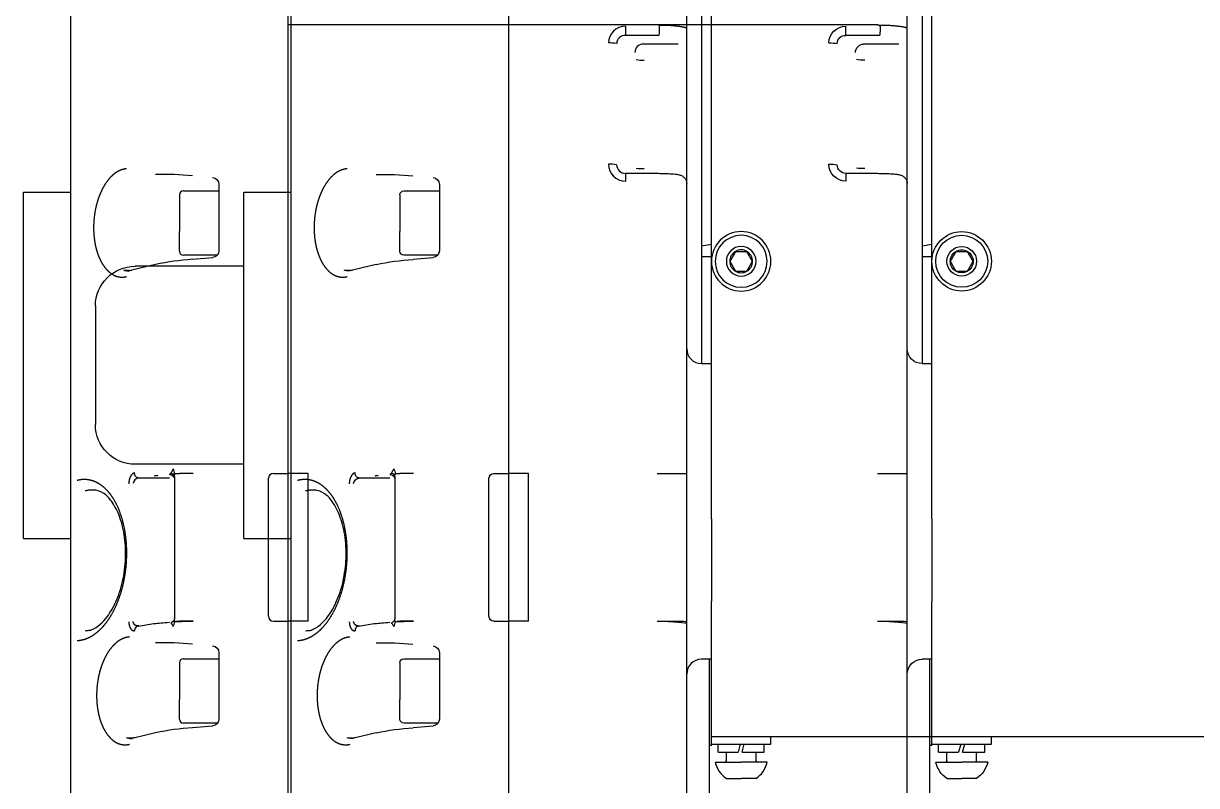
# Model space of a CAD drawing. Extents: x -1899985 to 1774885, y 556286 to 2175695.
# Drawn here: x -1077567.6 to -1077195.2, y 576265.4 to 576507.4 of the extents above; entities that cross this region are included whole.
import ezdxf

# ---------------------------------------------------------------- set-up
doc = ezdxf.new("R2010")
doc.units = 0
doc.header["$LTSCALE"] = 10
doc.header["$MEASUREMENT"] = 0
for name, color, linetype in [('20剖面图$0$A-LIN-V', 9, 'Continuous'), ('20剖面图$0$EWHS5T6M-3', 7, 'Continuous'), ('20剖面图$0$FHSGH10105-主梁-04', 7, 'Continuous'), ('A-LIN-V', 9, 'Continuous')]:
    doc.layers.add(name, color=color, linetype=linetype)

# ---------------------------------------------------------------- blocks, each defined once
blk = doc.blocks.new('20剖面图$0$w4234')
at = {"layer": '20剖面图$0$EWHS5T6M-3', "color": 2, "linetype": 'Continuous'}
for p, q in [((1597223.68, -79801.07), (1597223.68, -79652.03)), ((1597089.32, -79957.96), (1597089.32, -79664.84)), ((1597292.82, -79679.07), (1597292.82, -79808.87)), ((1597292.82, -79679.07), (1597292.82, -79808.87)), ((1597097.18, -79802.36), (1597097.18, -79682.21)), ((1597092.46, -79741.84), (1597092.46, -79820.73)), ((1597097.18, -79804.55), (1597097.18, -79802.36)), ((1597097.18, -79812.55), (1597097.18, -79804.55)), ((1597116.64, -79804.43), (1597105.92, -79804.43)), ((1597106.61, -79801.07), (1597223.68, -79801.07)), ((1597223.68, -79943.52), (1597223.68, -79801.07)), ((1597223.68, -79943.52), (1597223.68, -79801.89)), ((1597099.85, -79807.21), (1597111.01, -79807.21)), ((1597292.82, -79808.87), (1597292.82, -79947.8)), ((1597292.82, -79808.87), (1597292.82, -79854.19)), ((1597097.18, -79846.99), (1597097.18, -79812.55)), ((1597092.46, -79820.73), (1597092.46, -79908.69)), ((1597097.18, -79851.57), (1597097.18, -79846.99)), ((1597116.64, -79848.25), (1597106.61, -79848.25)), ((1597097.18, -79943.66), (1597097.18, -79851.52)), ((1597245.68, -79851.8), (1597245.68, -79872.83)), ((1597256.99, -79853.82), (1597245.68, -79853.82)), ((1597258.25, -79855.08), (1597258.25, -79866.74)), ((1597307.75, -79854.19), (1597292.82, -79854.19)), ((1597307.75, -79854.19), (1597292.82, -79854.19)), ((1597307.75, -79964.19), (1597307.75, -79854.19)), ((1597307.75, -79877.77), (1597307.75, -79854.19)), ((1597258.26, -79858.59), (1597258.25, -79858.6)), ((1597258.25, -79873), (1597258.25, -79866.74)), ((1597089.32, -79870.81), (1597092.46, -79871.36)), ((1597258.25, -79869.48), (1597258.26, -79869.49)), ((1597076.26, -79876.19), (1597078.08, -79873.05)), ((1597081.71, -79873.05), (1597078.08, -79873.05)), ((1597081.71, -79873.05), (1597083.52, -79876.19)), ((1597092.46, -79874.62), (1597089.32, -79874.62)), ((1597246.21, -79874.25), (1597256.99, -79874.25)), ((1597254.08, -79875.56), (1597247.69, -79875)), ((1597078.08, -79879.34), (1597076.26, -79876.19)), ((1597083.52, -79876.19), (1597081.71, -79879.34)), ((1597265.79, -79877.18), (1597273.32, -79878.97)), ((1597307.75, -79877.77), (1597342.32, -79877.77)), ((1597307.75, -79877.77), (1597342.32, -79877.77)), ((1597081.71, -79879.34), (1597078.08, -79879.34)), ((1597354.89, -79890.34), (1597354.89, -79928.05)), ((1597354.89, -79890.34), (1597354.89, -79928.05)), ((1597092.46, -79908.69), (1597089.32, -79908.69)), ((1597307.75, -79940.62), (1597342.32, -79940.62)), ((1597307.75, -79964.19), (1597307.75, -79940.62)), ((1597307.75, -79940.62), (1597342.32, -79940.62)), ((1597097.18, -79990.62), (1597097.18, -79943.66)), ((1597106.61, -79943.52), (1597098.75, -79943.52)), ((1597217.39, -79943.52), (1597223.68, -79943.52)), ((1597217.39, -79990.49), (1597217.39, -79943.52)), ((1597223.68, -79946.06), (1597223.68, -79943.52)), ((1597228.39, -79943.52), (1597223.68, -79943.52)), ((1597223.68, -79946.06), (1597223.68, -79943.52)), ((1597223.68, -79951.11), (1597223.68, -79946.06)), ((1597223.68, -79951.11), (1597223.68, -79946.06)), ((1597229.96, -79988.92), (1597229.96, -79945.1)), ((1597253.89, -79943.52), (1597258.25, -79943.52)), ((1597259.73, -79943.62), (1597259.76, -79943.62)), ((1597259.82, -79944.62), (1597259.73, -79943.62)), ((1597259.82, -79944.62), (1597259.82, -79989.67)), ((1597261.39, -79945.03), (1597271.13, -79945.03)), ((1597292.82, -79947.8), (1597292.82, -79973.36)), ((1597223.68, -79986.18), (1597223.68, -79951.11)), ((1597223.68, -79986.18), (1597223.68, -79951.11)), ((1597089.32, -79957.96), (1597089.32, -79984.27)), ((1597307.75, -79964.19), (1597292.82, -79964.19)), ((1597307.75, -79964.19), (1597292.82, -79964.19)), ((1597292.82, -79964.19), (1597292.82, -80115.33)), ((1597292.82, -79973.36), (1597292.82, -79995.96)), ((1597089.32, -79985.41), (1597089.32, -79984.27)), ((1597089.32, -80027.05), (1597089.32, -79985.41)), ((1597223.68, -79990.49), (1597223.68, -79986.18)), ((1597223.68, -79990.49), (1597223.68, -79986.18)), ((1597097.18, -79991.31), (1597097.18, -79990.62)), ((1597106.61, -79990.49), (1597098.75, -79990.49)), ((1597217.39, -79990.49), (1597223.68, -79990.49)), ((1597223.68, -80113.12), (1597223.68, -79990.49)), ((1597228.39, -79990.49), (1597223.68, -79990.49)), ((1597223.68, -80114.16), (1597223.68, -79990.49)), ((1597253.89, -79990.49), (1597258.25, -79990.49)), ((1597259.73, -79990.58), (1597259.82, -79989.67)), ((1597259.76, -79990.59), (1597259.73, -79990.58)), ((1597097.18, -80114.36), (1597097.18, -79991.31)), ((1597271.36, -79992.01), (1597266.37, -79991.25)), ((1597271.55, -79991.98), (1597271.48, -79992.03)), ((1597292.82, -79995.96), (1597292.82, -80115.33)), ((1597245.68, -80000.52), (1597245.68, -80021.55)), ((1597089.32, -80002.54), (1597092.46, -80002.54)), ((1597090.11, -80002.54), (1597090.11, -80089)), ((1597256.99, -80002.41), (1597245.68, -80002.41)), ((1597258.25, -80003.66), (1597258.25, -80015.32)), ((1597258.26, -80007.17), (1597258.25, -80007.18)), ((1597258.25, -80021.58), (1597258.25, -80015.32)), ((1597258.25, -80018.06), (1597258.26, -80018.07)), ((1597246.1, -80022.83), (1597256.99, -80022.83)), ((1597254.08, -80024.28), (1597247.69, -80023.72)), ((1597089.32, -80027.05), (1596174.75, -80027.05)), ((1597070.46, -80029.57), (1597070.46, -80027.05)), ((1597089.32, -80029.57), (1597089.32, -80027.05)), ((1597265.79, -80025.9), (1597272.41, -80027.47)), ((1597089.32, -80029.57), (1597070.46, -80029.57)), ((1597072.58, -80032.08), (1597072.58, -80029.57)), ((1597079.58, -80032.08), (1597078.9, -80029.57)), ((1597080.21, -80029.57), (1597080.88, -80032.08)), ((1597087.2, -80032.08), (1597087.2, -80029.57)), ((1597089.32, -80029.94), (1597089.32, -80029.57)), ((1597089.32, -80029.94), (1597090.11, -80029.94)), ((1597071.64, -80035.22), (1597079.89, -80035.22)), ((1597079.58, -80032.08), (1597072.58, -80032.08)), ((1597075.18, -80034.83), (1597075.18, -80032.08)), ((1597088.14, -80035.22), (1597079.89, -80035.22)), ((1597087.2, -80032.08), (1597080.88, -80032.08)), ((1597084.61, -80034.83), (1597084.61, -80032.08)), ((1597075.18, -80040.41), (1597079.89, -80040.41)), ((1597076.26, -80040.41), (1597076.26, -80040.41)), ((1597084.61, -80040.41), (1597079.89, -80040.41))]:
    blk.add_line(p, q, dxfattribs=at)
for centre, radius, start, end in [((1597124.89, -79802.16), 19.1, 178.1204, 186.8182), ((1597106.14, -79801.57), 0.34, 115.5124, 175.0691), ((1597106.63, -79802.23), 1.16, 91.1511, 123.4361), ((1597116.68, -79806.92), 5.38, 0.6276, 90.4679), ((1597043.15, -79802.99), 73.5, 358.8719, 1.1281), ((1597116.75, -79807.11), 2.68, 1.3111, 92.3612), ((1597110.95, -79809.91), 2.69, 359.8405, 88.6371), ((1597121.56, -79818.11), 11.26, 87.4575, 100.908), ((1597111.06, -79799.89), 12.44, 268.0965, 280.2689), ((1597116.67, -79845.31), 5.39, 269.5845, 359.32), ((1597116.65, -79845.49), 2.78, 269.6373, 358.4293), ((1597121.55, -79856.5), 11.14, 87.3841, 100.9814), ((1597111.16, -79835.63), 11.14, 267.3841, 280.9814), ((1597263.28, -79939.6), 91, 88.4203, 95.7989), ((1597256.99, -79855.08), 1.26, 0, 90), ((1597079.89, -79876.19), 9.43, 0, 180), ((1597079.89, -79876.19), 8.25, 0, 180), ((1597079.89, -79876.19), 4.71, 0, 180), ((1597079.89, -79876.19), 3.63, 120, 180), ((1597079.89, -79876.19), 3.63, 60, 120), ((1597079.89, -79876.19), 3.63, 0, 60), ((1597256.99, -79873), 1.26, 270, 0), ((1597079.89, -79876.19), 9.43, 180, 0), ((1597079.89, -79876.19), 8.25, 180, 0), ((1597079.89, -79876.19), 4.71, 180, 360), ((1597079.89, -79876.19), 3.63, 180, 240), ((1597079.89, -79876.19), 3.63, 300, 0), ((1597247.05, -79970.07), 94.76, 78.5985, 85.7461), ((1597274.5, -79875.1), 4.14, 264.4697, 286.5306), ((1597342.32, -79890.34), 12.57, 0, 90), ((1597342.32, -79890.34), 12.57, 0, 90), ((1597079.89, -79876.19), 3.63, 240, 300), ((1597092.46, -79903.97), 4.71, 270, 0), ((1597342.32, -79928.05), 12.57, 270, 0), ((1597342.32, -79928.05), 12.57, 270, 0), ((1597262.24, -79943.6), 2.48, 142.1289, 180.5606), ((1597228.39, -79945.1), 1.57, 360, 90), ((1597271.07, -79946.91), 1.88, 5.4261, 88.2259), ((1597228.39, -79988.92), 1.57, 270, 0), ((1597262.45, -79990.58), 2.68, 180.1204, 216.3422), ((1597263.28, -80088.31), 91, 88.4203, 95.7989), ((1597092.46, -80007.26), 4.71, 0, 90), ((1597256.99, -80003.66), 1.26, 0, 90), ((1597247.05, -80118.79), 94.76, 78.5985, 85.7461), ((1597256.99, -80021.58), 1.26, 270, 360), ((1597273.59, -80023.62), 4.11, 264.5277, 286.5739), ((1597079.89, -80033.4), 8.45, 192.4855, 236.0883), ((1597074.78, -80034.83), 0.393, 270, 0), ((1597085, -80034.83), 0.393, 180, 270), ((1597079.89, -80033.4), 8.45, 303.9117, 347.5145)]:
    blk.add_arc(centre, radius, start, end, dxfattribs=at)
for centre, major_axis, ratio, start_param, end_param in [((1597247.88, -79851.8), (-2.2, 0), 0.996195, 4.799655, 6.283185), ((1597247.88, -79872.83), (2.2, 0), 0.996195, 3.141593, 4.625123), ((1597098.75, -79943.66), (-1.57, 0), 0.087156, 4.712389, 6.283185), ((1597258.25, -79943.66), (-1.57, 0), 0.087156, 3.482259, 4.712389), ((1597261.39, -79944.62), (-1.57, 0), 0.786918, 4.994332, 6.283185), ((1597261.39, -79945.41), (-1.57, 0), 0.996195, 4.712389, 6.283185), ((1597253.89, -79944.89), (14.14, 0), 0.087156, 0.523599, 0.664081), ((1597098.75, -79990.62), (1.57, 0), 0.087156, 1.570796, 3.141593), ((1597106.61, -79991.31), (-9.43, 0), 0.087156, 4.712389, 6.283185), ((1597253.89, -79991.86), (15.71, 0), 0.087156, 1.187697, 1.570796), ((1597258.25, -79990.62), (1.57, 0), 0.087156, 0.340666, 1.570796), ((1597261.39, -79989.67), (-1.57, 0), 0.882114, 0, 1.288854), ((1597253.89, -79991.86), (14.14, 0), 0.087156, 0.523599, 1.011737), ((1597266.14, -79992.81), (-0.23, -1.55), 0.86273, 3.141593, 3.314816), ((1597247.88, -80000.52), (-2.2, 0), 0.996195, 4.799655, 6.283185), ((1597247.88, -80021.55), (2.2, 0), 0.996195, 3.141593, 4.625123)]:
    blk.add_ellipse(centre, major_axis=major_axis, ratio=ratio, start_param=start_param, end_param=end_param, dxfattribs=at)
for points, degree, knots in [([(1597097.18, -79802.36), (1597097.18, -79802.35), (1597097.18, -79802.32), (1597097.21, -79802.27), (1597097.24, -79802.23), (1597097.3, -79802.18), (1597097.36, -79802.14), (1597097.43, -79802.1), (1597097.52, -79802.06), (1597097.61, -79802.03), (1597097.72, -79801.99), (1597097.83, -79801.96), (1597097.94, -79801.92), (1597098.07, -79801.89), (1597098.19, -79801.86), (1597098.33, -79801.83), (1597098.46, -79801.8), (1597098.6, -79801.78), (1597098.74, -79801.75), (1597098.88, -79801.73), (1597099.02, -79801.7), (1597099.16, -79801.68), (1597099.3, -79801.66), (1597099.44, -79801.64), (1597099.58, -79801.62), (1597099.86, -79801.59), (1597100.29, -79801.54), (1597100.91, -79801.48), (1597101.56, -79801.43), (1597102.25, -79801.38), (1597102.97, -79801.34), (1597103.71, -79801.31), (1597104.46, -79801.28), (1597105.22, -79801.27), (1597105.73, -79801.26), (1597105.99, -79801.26)], 3, [0, 0, 0, 0, 0.027471, 0.054365, 0.080681, 0.10642, 0.131582, 0.156167, 0.180175, 0.203606, 0.226459, 0.248735, 0.270434, 0.291556, 0.312101, 0.332068, 0.351458, 0.370272, 0.388508, 0.406167, 0.423249, 0.439754, 0.455681, 0.471032, 0.485806, 0.500003, 0.556902, 0.613462, 0.669684, 0.725569, 0.781119, 0.836335, 0.89122, 0.945774, 1, 1, 1, 1]), ([(1597106.61, -79848.25), (1597105.98, -79848.26), (1597104.6, -79848.27), (1597102.29, -79848.36), (1597100.49, -79848.54), (1597099.48, -79848.72), (1597098.52, -79849.09), (1597097.72, -79849.78), (1597097.26, -79850.64), (1597097.2, -79851.21), (1597097.18, -79851.52)], 3, [0, 0, 0, 0, 0.127876, 0.328514, 0.539358, 0.689471, 0.783591, 0.862762, 0.935729, 1, 1, 1, 1]), ([(1597116.64, -79848.27), (1597116.64, -79848.23), (1597116.64, -79848.27), (1597116.64, -79848.48), (1597116.64, -79848.65), (1597116.64, -79849.1), (1597116.64, -79849.38), (1597116.63, -79850), (1597116.63, -79850.34), (1597116.64, -79850.69)], 3, [0, 0, 0, 0, 0.25, 0.25, 0.5, 0.5, 0.75, 0.75, 1, 1, 1, 1]), ([(1597275.03, -79846.83), (1597276.04, -79846.89), (1597277.04, -79847.31), (1597278.04, -79847.72), (1597278.99, -79848.47), (1597279.93, -79849.22), (1597280.79, -79850.27), (1597281.65, -79851.32), (1597282.38, -79852.63), (1597283.12, -79853.94), (1597283.69, -79855.46), (1597284.27, -79856.98), (1597284.67, -79858.64), (1597285.07, -79860.3), (1597285.27, -79862.04), (1597285.48, -79863.78), (1597285.48, -79865.52), (1597285.48, -79867.26), (1597285.27, -79868.94), (1597285.07, -79870.61), (1597284.67, -79872.16), (1597284.27, -79873.7), (1597283.69, -79875.04), (1597283.12, -79876.38), (1597282.38, -79877.47), (1597281.65, -79878.56), (1597280.79, -79879.36), (1597279.94, -79880.15), (1597278.99, -79880.61), (1597278.04, -79881.07), (1597277.04, -79881.19), (1597276.04, -79881.3), (1597275.03, -79881.06)], 2, [0, 0, 0, 0.0625, 0.0625, 0.125, 0.125, 0.1875, 0.1875, 0.25, 0.25, 0.3125, 0.3125, 0.375, 0.375, 0.4375, 0.4375, 0.5, 0.5, 0.5625, 0.5625, 0.625, 0.625, 0.6875, 0.6875, 0.75, 0.75, 0.8125, 0.8125, 0.875, 0.875, 0.9375, 0.9375, 1, 1, 1]), ([(1597274.05, -79879.18), (1597274.03, -79879.17), (1597274.01, -79879.16), (1597273.78, -79879.04), (1597273.55, -79878.98), (1597273.32, -79878.97)], 3, [0.727826, 0.727826, 0.727826, 0.727826, 0.75, 0.75, 1, 1, 1, 1]), ([(1597274.17, -79879.1), (1597274.24, -79879.11), (1597274.59, -79879.14), (1597275.19, -79879.13), (1597275.71, -79879.06), (1597275.94, -79879.02)], 3, [0.02891952, 0.02891952, 0.02891952, 0.02891952, 0.03559223, 0.06538625, 0.08931758, 0.08931758, 0.08931758, 0.08931758]), ([(1597260.29, -79942.08), (1597260.29, -79942.11), (1597260.29, -79942.16), (1597260.31, -79942.25), (1597260.34, -79942.35), (1597260.38, -79942.45), (1597260.42, -79942.55), (1597260.47, -79942.65), (1597260.53, -79942.76), (1597260.62, -79942.9), (1597260.73, -79943.07), (1597260.85, -79943.26), (1597260.92, -79943.37), (1597260.95, -79943.43)], 3, [0, 0, 0, 0, 0.046213, 0.095895, 0.149811, 0.208554, 0.272571, 0.342192, 0.417658, 0.499136, 0.665682, 0.832684, 1, 1, 1, 1]), ([(1597260.95, -79943.43), (1597260.97, -79943.46), (1597261.01, -79943.52), (1597261.06, -79943.61), (1597261.12, -79943.68), (1597261.18, -79943.74), (1597261.25, -79943.79), (1597261.32, -79943.83), (1597261.37, -79943.84), (1597261.39, -79943.85)], 3, [0, 0, 0, 0, 0.129131, 0.262792, 0.401034, 0.543884, 0.691341, 0.843389, 1, 1, 1, 1]), ([(1597271.13, -79945.03), (1597271.48, -79945.01), (1597271.84, -79944.83), (1597272.34, -79944.22), (1597272.49, -79943.81), (1597272.49, -79943.4)], 3, [0, 0, 0, 0, 0.5, 0.5, 1, 1, 1, 1]), ([(1597272.49, -79943.4), (1597272.85, -79943.45), (1597273.18, -79943.74), (1597273.52, -79944.03), (1597273.77, -79944.51), (1597274.03, -79944.98), (1597274.17, -79945.58), (1597274.3, -79946.18), (1597274.3, -79946.8)], 2, [0, 0, 0, 0.25, 0.25, 0.5, 0.5, 0.75, 0.75, 1, 1, 1]), ([(1597290.72, -79996.61), (1597289.2, -79996.55), (1597287.7, -79995.97), (1597286.2, -79995.38), (1597284.77, -79994.29), (1597283.34, -79993.2), (1597282.04, -79991.64), (1597280.75, -79990.08), (1597279.64, -79988.13), (1597278.53, -79986.18), (1597277.65, -79983.9), (1597276.78, -79981.64), (1597276.18, -79979.14), (1597275.57, -79976.65), (1597275.26, -79974.04), (1597274.95, -79971.44), (1597274.95, -79968.82), (1597274.95, -79966.2), (1597275.26, -79963.68), (1597275.57, -79961.17), (1597276.18, -79958.86), (1597276.78, -79956.55), (1597277.65, -79954.54), (1597278.53, -79952.54), (1597279.64, -79950.92), (1597280.74, -79949.3), (1597282.04, -79948.13), (1597283.34, -79946.97), (1597284.77, -79946.31), (1597286.19, -79945.64), (1597287.7, -79945.51), (1597289.2, -79945.38), (1597290.72, -79945.79)], 2, [0, 0, 0, 0.0625, 0.0625, 0.125, 0.125, 0.1875, 0.1875, 0.25, 0.25, 0.3125, 0.3125, 0.375, 0.375, 0.4375, 0.4375, 0.5, 0.5, 0.5625, 0.5625, 0.625, 0.625, 0.6875, 0.6875, 0.75, 0.75, 0.8125, 0.8125, 0.875, 0.875, 0.9375, 0.9375, 1, 1, 1]), ([(1597286.58, -79993.42), (1597284.85, -79992.64), (1597282.42, -79991.28), (1597278.34, -79984.8), (1597276.1, -79978.04), (1597275.1, -79970.42), (1597275.54, -79962.92), (1597277.34, -79956.3), (1597279.88, -79951.97), (1597282.43, -79949.49), (1597284.17, -79949.02), (1597285.32, -79948.78)], 3, [0, 0, 0, 0, 0.182956, 0.293819, 0.396585, 0.497863, 0.598718, 0.698185, 0.807965, 0.892562, 1, 1, 1, 1]), ([(1597288.16, -79949.01), (1597288.02, -79948.98), (1597287.76, -79948.92), (1597287.37, -79948.86), (1597286.99, -79948.81), (1597286.63, -79948.78), (1597286.27, -79948.76), (1597285.93, -79948.75), (1597285.6, -79948.76), (1597285.29, -79948.77), (1597285.01, -79948.8), (1597284.83, -79948.82), (1597284.76, -79948.83)], 3, [0, 0, 0, 0, 0.0181215, 0.0356849, 0.0526911, 0.0691411, 0.085036, 0.1003767, 0.1151641, 0.129399, 0.1430824, 0.15322, 0.15322, 0.15322, 0.15322]), ([(1597271.13, -79991.99), (1597271.19, -79992), (1597271.3, -79992), (1597271.47, -79991.99), (1597271.63, -79991.97), (1597271.77, -79991.94), (1597271.89, -79991.91), (1597272.01, -79991.86), (1597272.11, -79991.82), (1597272.2, -79991.78), (1597272.32, -79991.7), (1597272.47, -79991.59), (1597272.63, -79991.42), (1597272.76, -79991.23), (1597272.86, -79991.02), (1597272.92, -79990.8), (1597272.94, -79990.64), (1597272.94, -79990.57)], 3, [0, 0, 0, 0, 0.075871, 0.146671, 0.212405, 0.273077, 0.328693, 0.379262, 0.424794, 0.465303, 0.500811, 0.597627, 0.687782, 0.772055, 0.851394, 0.926938, 1, 1, 1, 1]), ([(1597274.3, -79990.63), (1597274.3, -79991.26), (1597274.17, -79991.81), (1597274.03, -79992.36), (1597273.77, -79992.77), (1597273.52, -79993.17), (1597273.18, -79993.36), (1597272.85, -79993.55), (1597272.49, -79993.49)], 2, [0, 0, 0, 0.25, 0.25, 0.5, 0.5, 0.75, 0.75, 1, 1, 1]), ([(1597260.95, -79991), (1597260.94, -79991.03), (1597260.9, -79991.07), (1597260.84, -79991.16), (1597260.77, -79991.25), (1597260.69, -79991.34), (1597260.6, -79991.45), (1597260.5, -79991.57), (1597260.41, -79991.71), (1597260.35, -79991.86), (1597260.3, -79992.01), (1597260.29, -79992.12), (1597260.29, -79992.17)], 3, [0, 0, 0, 0, 0.096597, 0.194899, 0.294943, 0.396756, 0.500362, 0.61835, 0.725629, 0.823603, 0.914215, 1, 1, 1, 1]), ([(1597271.13, -79991.99), (1597271.45, -79991.98), (1597271.83, -79992.11), (1597272.36, -79992.7), (1597272.49, -79993.12), (1597272.49, -79993.49)], 3, [0, 0, 0, 0, 0.503981, 0.503981, 1, 1, 1, 1]), ([(1597286.24, -79993.34), (1597286.35, -79993.37), (1597286.71, -79993.45), (1597287.35, -79993.55), (1597287.88, -79993.59), (1597288.16, -79993.6)], 3, [0.91364602, 0.91364602, 0.91364602, 0.91364602, 0.92836282, 0.9630183, 1, 1, 1, 1]), ([(1597274.12, -79995.49), (1597275.13, -79995.55), (1597276.12, -79995.96), (1597277.12, -79996.38), (1597278.06, -79997.12), (1597279, -79997.87), (1597279.86, -79998.91), (1597280.71, -79999.96), (1597281.44, -80001.27), (1597282.17, -80002.57), (1597282.75, -80004.08), (1597283.32, -80005.59), (1597283.72, -80007.25), (1597284.12, -80008.9), (1597284.32, -80010.63), (1597284.52, -80012.36), (1597284.52, -80014.09), (1597284.52, -80015.83), (1597284.32, -80017.5), (1597284.12, -80019.16), (1597283.72, -80020.7), (1597283.32, -80022.23), (1597282.75, -80023.57), (1597282.17, -80024.91), (1597281.44, -80025.99), (1597280.71, -80027.08), (1597279.86, -80027.87), (1597279.01, -80028.65), (1597278.06, -80029.11), (1597277.12, -80029.57), (1597276.12, -80029.69), (1597275.13, -80029.8), (1597274.12, -80029.56)], 2, [0, 0, 0, 0.0625, 0.0625, 0.125, 0.125, 0.1875, 0.1875, 0.25, 0.25, 0.3125, 0.3125, 0.375, 0.375, 0.4375, 0.4375, 0.5, 0.5, 0.5625, 0.5625, 0.625, 0.625, 0.6875, 0.6875, 0.75, 0.75, 0.8125, 0.8125, 0.875, 0.875, 0.9375, 0.9375, 1, 1, 1]), ([(1597273.26, -80027.6), (1597273.32, -80027.61), (1597273.68, -80027.64), (1597274.27, -80027.63), (1597274.79, -80027.56), (1597275.02, -80027.52)], 3, [0.02892131, 0.02892131, 0.02892131, 0.02892131, 0.03559755, 0.06539483, 0.0893273, 0.0893273, 0.0893273, 0.0893273])]:
    blk.add_open_spline(points, degree=degree, knots=knots, dxfattribs=at)
blk.add_open_spline([(1597272.41, -80027.47), (1597272.65, -80027.48), (1597272.91, -80027.55), (1597273.14, -80027.68)], degree=3, dxfattribs=at)
blk = doc.blocks.new('20剖面图$0$55555555rrrrrr-M')
at = {"layer": '20剖面图$0$EWHS5T6M-3', "color": 2, "linetype": 'Continuous'}
for p, q in [((1520886.87, 577777.05), (1520886.87, 577926.09)), ((1521021.23, 577620.15), (1521021.23, 577913.28)), ((1520817.73, 577899.04), (1520817.73, 577769.25)), ((1520817.73, 577899.04), (1520817.73, 577769.25)), ((1521013.37, 577775.75), (1521013.37, 577895.9)), ((1521018.09, 577836.28), (1521018.09, 577757.38)), ((1520886.87, 577634.59), (1520886.87, 577777.05)), ((1521003.95, 577777.05), (1520886.87, 577777.05)), ((1520886.87, 577634.59), (1520886.87, 577776.22)), ((1521013.37, 577773.56), (1521013.37, 577775.75)), ((1520993.92, 577773.68), (1521004.63, 577773.68)), ((1521013.37, 577765.56), (1521013.37, 577773.56)), ((1520817.73, 577769.25), (1520817.73, 577630.31)), ((1520817.73, 577769.25), (1520817.73, 577723.92)), ((1521010.7, 577770.9), (1520999.54, 577770.9)), ((1521013.37, 577731.12), (1521013.37, 577765.56)), ((1521018.09, 577757.38), (1521018.09, 577669.43)), ((1521013.37, 577726.54), (1521013.37, 577731.12)), ((1520864.87, 577726.32), (1520864.87, 577705.29)), ((1520993.92, 577729.86), (1521003.95, 577729.86)), ((1521013.37, 577634.45), (1521013.37, 577726.6)), ((1520802.8, 577723.92), (1520817.73, 577723.92)), ((1520802.8, 577613.92), (1520802.8, 577723.92)), ((1520802.8, 577723.92), (1520817.73, 577723.92)), ((1520802.8, 577700.35), (1520802.8, 577723.92)), ((1520852.3, 577723.03), (1520852.3, 577711.38)), ((1520853.56, 577724.29), (1520864.87, 577724.29)), ((1520852.29, 577719.53), (1520852.3, 577719.52)), ((1520852.3, 577708.63), (1520852.29, 577708.62)), ((1520852.3, 577705.12), (1520852.3, 577711.38)), ((1521021.23, 577707.31), (1521018.09, 577706.75)), ((1521028.85, 577705.06), (1521027.03, 577701.92)), ((1521028.85, 577705.06), (1521032.47, 577705.06)), ((1521034.29, 577701.92), (1521032.47, 577705.06)), ((1520844.77, 577700.94), (1520837.24, 577699.14)), ((1520864.35, 577703.86), (1520853.56, 577703.86)), ((1520856.47, 577702.55), (1520862.87, 577703.11)), ((1521018.09, 577703.49), (1521021.23, 577703.49)), ((1521027.03, 577701.92), (1521028.85, 577698.78)), ((1521032.47, 577698.78), (1521034.29, 577701.92)), ((1521028.85, 577698.78), (1521032.47, 577698.78)), ((1521018.09, 577669.43), (1521021.23, 577669.43)), ((1520802.8, 577613.92), (1520802.8, 577637.49)), ((1520850.73, 577633.5), (1520850.82, 577634.5)), ((1520850.73, 577633.5), (1520850.73, 577588.44)), ((1520850.82, 577634.5), (1520850.79, 577634.49)), ((1520856.66, 577634.59), (1520852.3, 577634.59)), ((1520882.16, 577634.59), (1520886.87, 577634.59)), ((1520886.87, 577632.05), (1520886.87, 577634.59)), ((1520886.87, 577632.05), (1520886.87, 577634.59)), ((1520893.16, 577634.59), (1520886.87, 577634.59)), ((1520893.16, 577587.63), (1520893.16, 577634.59)), ((1521003.95, 577634.59), (1521011.8, 577634.59)), ((1521013.37, 577587.49), (1521013.37, 577634.45)), ((1520817.73, 577630.31), (1520817.73, 577604.76)), ((1520849.16, 577633.08), (1520839.42, 577633.08)), ((1520880.59, 577589.2), (1520880.59, 577633.02)), ((1520886.87, 577627), (1520886.87, 577632.05)), ((1520886.87, 577627), (1520886.87, 577632.05)), ((1520886.87, 577591.93), (1520886.87, 577627)), ((1520886.87, 577591.93), (1520886.87, 577627)), ((1521021.23, 577620.15), (1521021.23, 577593.85)), ((1520802.8, 577613.92), (1520817.73, 577613.92)), ((1520802.8, 577613.92), (1520817.73, 577613.92)), ((1520817.73, 577613.92), (1520817.73, 577462.79)), ((1520817.73, 577604.76), (1520817.73, 577582.15)), ((1521021.23, 577592.71), (1521021.23, 577593.85)), ((1521021.23, 577551.06), (1521021.23, 577592.71)), ((1520886.87, 577587.63), (1520886.87, 577591.93)), ((1520886.87, 577587.63), (1520886.87, 577591.93)), ((1520839.01, 577586.13), (1520839.07, 577586.08)), ((1520839.19, 577586.11), (1520844.18, 577586.86)), ((1520850.82, 577587.54), (1520850.73, 577588.44)), ((1520850.79, 577587.53), (1520850.82, 577587.54)), ((1520856.66, 577587.63), (1520852.3, 577587.63)), ((1520882.16, 577587.63), (1520886.87, 577587.63)), ((1520886.87, 577465), (1520886.87, 577587.63)), ((1520886.87, 577463.96), (1520886.87, 577587.63)), ((1520893.16, 577587.63), (1520886.87, 577587.63)), ((1521003.95, 577587.63), (1521011.8, 577587.63)), ((1521013.37, 577586.8), (1521013.37, 577587.49)), ((1521013.37, 577463.76), (1521013.37, 577586.8)), ((1520817.73, 577582.15), (1520817.73, 577462.79)), ((1520864.87, 577577.6), (1520864.87, 577556.57)), ((1520852.3, 577574.45), (1520852.3, 577562.8)), ((1520853.56, 577575.71), (1520864.87, 577575.71)), ((1521021.23, 577575.57), (1521018.09, 577575.57)), ((1521020.45, 577575.57), (1521020.45, 577489.11)), ((1520852.29, 577570.95), (1520852.3, 577570.94)), ((1520852.3, 577556.54), (1520852.3, 577562.8)), ((1520852.3, 577560.05), (1520852.29, 577560.04)), ((1520864.45, 577555.28), (1520853.56, 577555.28)), ((1520844.77, 577552.22), (1520838.14, 577550.64)), ((1520856.47, 577553.84), (1520862.87, 577554.39)), ((1521021.23, 577548.18), (1521020.45, 577548.18)), ((1521021.23, 577551.06), (1521935.8, 577551.06)), ((1521021.23, 577548.55), (1521021.23, 577551.06)), ((1521021.23, 577548.18), (1521021.23, 577548.55)), ((1521021.23, 577548.55), (1521040.09, 577548.55)), ((1521023.35, 577546.03), (1521023.35, 577548.55)), ((1521030.35, 577548.55), (1521029.67, 577546.03)), ((1521030.97, 577546.03), (1521031.65, 577548.55)), ((1521037.97, 577546.03), (1521037.97, 577548.55)), ((1521040.09, 577548.55), (1521040.09, 577551.06)), ((1521023.35, 577546.03), (1521029.67, 577546.03)), ((1521025.95, 577543.28), (1521025.95, 577546.03)), ((1521030.97, 577546.03), (1521037.97, 577546.03)), ((1521035.37, 577543.28), (1521035.37, 577546.03)), ((1521022.41, 577542.89), (1521030.66, 577542.89)), ((1521038.91, 577542.89), (1521030.66, 577542.89)), ((1521025.95, 577537.71), (1521030.66, 577537.71)), ((1521035.37, 577537.71), (1521030.66, 577537.71)), ((1521034.29, 577537.71), (1521034.29, 577537.7))]:
    blk.add_line(p, q, dxfattribs=at)
for centre, radius, start, end in [((1520993.87, 577771.19), 5.38, 89.5321, 179.3724), ((1521067.4, 577775.13), 73.5, 178.8719, 181.1281), ((1521003.92, 577775.89), 1.16, 56.5639, 88.8489), ((1521004.42, 577776.55), 0.34, 4.9309, 64.4876), ((1520985.66, 577775.95), 19.1, 353.1818, 1.8796), ((1520988.99, 577760), 11.26, 79.092, 92.5425), ((1520993.81, 577771), 2.68, 87.6388, 178.6889), ((1520999.61, 577768.21), 2.69, 91.3629, 180.1595), ((1520999.49, 577778.23), 12.44, 259.7311, 271.9035), ((1520989, 577721.61), 11.14, 79.0186, 92.6159), ((1520993.88, 577732.81), 5.39, 180.68, 270.4155), ((1520993.9, 577732.63), 2.78, 181.5707, 270.3627), ((1520999.39, 577742.48), 11.14, 259.0186, 272.6159), ((1520847.27, 577638.52), 91, 84.2011, 91.5797), ((1520853.56, 577723.03), 1.26, 90, 180), ((1521030.66, 577701.92), 9.43, 360, 180), ((1521030.66, 577701.92), 8.25, 0, 180), ((1520853.56, 577705.12), 1.26, 180, 270), ((1521030.66, 577701.92), 4.71, 0, 180), ((1521030.66, 577701.92), 3.63, 120, 180), ((1521030.66, 577701.92), 3.63, 60, 120), ((1521030.66, 577701.92), 3.63, 360, 60), ((1520863.5, 577608.05), 94.76, 94.2539, 101.4015), ((1521030.66, 577701.92), 9.43, 180, 0), ((1521030.66, 577701.92), 8.25, 180, 0), ((1521030.66, 577701.92), 4.71, 180, 0), ((1521030.66, 577701.92), 3.63, 180, 240), ((1521030.66, 577701.92), 3.63, 300, 0), ((1520836.05, 577703.02), 4.14, 253.4694, 275.5303), ((1521030.66, 577701.92), 3.63, 240, 300), ((1521018.09, 577674.14), 4.71, 180, 270), ((1520848.31, 577634.51), 2.48, 359.4394, 37.8711), ((1520882.16, 577633.02), 1.57, 90, 180), ((1520839.48, 577631.2), 1.88, 91.7741, 174.5739), ((1520882.16, 577589.2), 1.57, 180, 270), ((1520848.1, 577587.53), 2.68, 323.6578, 359.8796), ((1520847.27, 577489.8), 91, 84.2011, 91.5797), ((1520853.56, 577574.45), 1.26, 90, 180), ((1521018.09, 577570.86), 4.71, 90, 180), ((1520853.56, 577556.54), 1.26, 180, 270), ((1520863.5, 577459.33), 94.76, 94.2539, 101.4015), ((1520836.96, 577554.49), 4.11, 253.4261, 275.4723), ((1521030.66, 577544.72), 8.45, 192.4855, 236.0883), ((1521025.55, 577543.28), 0.393, 270, 0), ((1521035.77, 577543.28), 0.393, 180, 270), ((1521030.66, 577544.72), 8.45, 303.9117, 347.5145)]:
    blk.add_arc(centre, radius, start, end, dxfattribs=at)
at = {"layer": '20剖面图$0$EWHS5T6M-3', "color": 2, "linetype": 'Continuous', "extrusion": (0, 0, -1)}
for centre, major_axis, ratio, start_param, end_param in [((1520862.67, 577726.32), (2.2, 0), 0.996195, 4.799655, 6.283185), ((1520862.67, 577705.29), (-2.2, 0), 0.996195, 3.141593, 4.625123), ((1520856.66, 577633.22), (-14.14, 0), 0.087156, 0.523599, 0.664081), ((1520849.16, 577632.7), (1.57, 0), 0.996195, 4.712389, 6.283185), ((1520849.16, 577633.5), (1.57, 0), 0.786918, 4.994332, 6.283185), ((1520852.3, 577634.45), (1.57, 0), 0.087156, 3.482259, 4.712389), ((1521011.8, 577634.45), (1.57, 0), 0.087156, 4.712389, 6.283185), ((1520844.41, 577585.31), (0.23, -1.55), 0.86273, 3.141593, 3.314816), ((1520856.66, 577586.26), (-14.14, 0), 0.087156, 0.523599, 1.011737), ((1520849.16, 577588.44), (1.57, 0), 0.882114, 0, 1.288854), ((1520856.66, 577586.26), (-15.71, 0), 0.087156, 1.187697, 1.570796), ((1520852.3, 577587.49), (-1.57, 0), 0.087156, 0.340666, 1.570796), ((1521003.95, 577586.8), (9.43, 0), 0.087156, 4.712389, 6.283185), ((1521011.8, 577587.49), (-1.57, 0), 0.087156, 1.570796, 3.141593), ((1520862.67, 577577.6), (2.2, 0), 0.996195, 4.799655, 6.283185), ((1520862.67, 577556.57), (-2.2, 0), 0.996195, 3.141593, 4.625123)]:
    blk.add_ellipse(centre, major_axis=major_axis, ratio=ratio, start_param=start_param, end_param=end_param, dxfattribs=at)
at = {"layer": '20剖面图$0$EWHS5T6M-3', "color": 2, "linetype": 'Continuous'}
for points, degree, knots in [([(1521013.37, 577775.75), (1521013.37, 577775.77), (1521013.37, 577775.8), (1521013.35, 577775.84), (1521013.31, 577775.89), (1521013.26, 577775.93), (1521013.19, 577775.97), (1521013.12, 577776.01), (1521013.03, 577776.05), (1521012.94, 577776.09), (1521012.84, 577776.12), (1521012.73, 577776.16), (1521012.61, 577776.19), (1521012.49, 577776.22), (1521012.36, 577776.25), (1521012.23, 577776.28), (1521012.09, 577776.31), (1521011.95, 577776.34), (1521011.81, 577776.36), (1521011.67, 577776.39), (1521011.53, 577776.41), (1521011.39, 577776.43), (1521011.25, 577776.45), (1521011.11, 577776.47), (1521010.97, 577776.49), (1521010.7, 577776.52), (1521010.26, 577776.57), (1521009.64, 577776.63), (1521008.99, 577776.69), (1521008.3, 577776.74), (1521007.58, 577776.77), (1521006.85, 577776.81), (1521006.09, 577776.83), (1521005.33, 577776.85), (1521004.82, 577776.85), (1521004.56, 577776.85)], 3, [0, 0, 0, 0, 0.027471, 0.054365, 0.080681, 0.10642, 0.131582, 0.156167, 0.180175, 0.203606, 0.226459, 0.248735, 0.270434, 0.291556, 0.312101, 0.332068, 0.351458, 0.370272, 0.388508, 0.406167, 0.423249, 0.439754, 0.455681, 0.471032, 0.485806, 0.500003, 0.556902, 0.613462, 0.669684, 0.725569, 0.781119, 0.836335, 0.89122, 0.945774, 1, 1, 1, 1]), ([(1520835.52, 577731.29), (1520834.51, 577731.22), (1520833.51, 577730.81), (1520832.51, 577730.39), (1520831.56, 577729.64), (1520830.62, 577728.9), (1520829.76, 577727.84), (1520828.9, 577726.79), (1520828.17, 577725.48), (1520827.44, 577724.17), (1520826.86, 577722.65), (1520826.28, 577721.14), (1520825.88, 577719.47), (1520825.48, 577717.81), (1520825.28, 577716.07), (1520825.07, 577714.34), (1520825.07, 577712.59), (1520825.07, 577710.85), (1520825.28, 577709.18), (1520825.48, 577707.5), (1520825.88, 577705.96), (1520826.28, 577704.42), (1520826.86, 577703.07), (1520827.43, 577701.73), (1520828.17, 577700.64), (1520828.9, 577699.55), (1520829.76, 577698.76), (1520830.62, 577697.97), (1520831.56, 577697.5), (1520832.51, 577697.04), (1520833.51, 577696.93), (1520834.51, 577696.82), (1520835.52, 577697.06)], 2, [0, 0, 0, 0.0625, 0.0625, 0.125, 0.125, 0.1875, 0.1875, 0.25, 0.25, 0.3125, 0.3125, 0.375, 0.375, 0.4375, 0.4375, 0.5, 0.5, 0.5625, 0.5625, 0.625, 0.625, 0.6875, 0.6875, 0.75, 0.75, 0.8125, 0.8125, 0.875, 0.875, 0.9375, 0.9375, 1, 1, 1]), ([(1520993.92, 577729.85), (1520993.91, 577729.89), (1520993.91, 577729.85), (1520993.91, 577729.64), (1520993.91, 577729.46), (1520993.92, 577729.01), (1520993.92, 577728.73), (1520993.92, 577728.11), (1520993.92, 577727.77), (1520993.92, 577727.42)], 3, [0, 0, 0, 0, 0.25, 0.25, 0.5, 0.5, 0.75, 0.75, 1, 1, 1, 1]), ([(1521003.95, 577729.86), (1521004.58, 577729.86), (1521005.96, 577729.85), (1521008.27, 577729.75), (1521010.07, 577729.57), (1521011.07, 577729.39), (1521012.03, 577729.02), (1521012.83, 577728.34), (1521013.29, 577727.47), (1521013.35, 577726.91), (1521013.37, 577726.6)], 3, [0, 0, 0, 0, 0.127876, 0.328514, 0.539358, 0.689471, 0.783591, 0.862762, 0.935729, 1, 1, 1, 1]), ([(1520836.38, 577699.01), (1520836.32, 577699.01), (1520835.96, 577698.98), (1520835.37, 577698.99), (1520834.84, 577699.05), (1520834.61, 577699.1)], 3, [0.02891952, 0.02891952, 0.02891952, 0.02891952, 0.03559223, 0.06538625, 0.08931758, 0.08931758, 0.08931758, 0.08931758]), ([(1520836.5, 577698.94), (1520836.52, 577698.95), (1520836.54, 577698.96), (1520836.77, 577699.07), (1520837, 577699.13), (1520837.24, 577699.14)], 3, [0.727826, 0.727826, 0.727826, 0.727826, 0.75, 0.75, 1, 1, 1, 1]), ([(1520838.06, 577634.72), (1520837.7, 577634.66), (1520837.37, 577634.37), (1520837.04, 577634.09), (1520836.78, 577633.61), (1520836.52, 577633.13), (1520836.39, 577632.53), (1520836.25, 577631.94), (1520836.25, 577631.31)], 2, [0, 0, 0, 0.25, 0.25, 0.5, 0.5, 0.75, 0.75, 1, 1, 1]), ([(1520839.42, 577633.08), (1520839.07, 577633.1), (1520838.71, 577633.29), (1520838.21, 577633.89), (1520838.06, 577634.31), (1520838.06, 577634.72)], 3, [0, 0, 0, 0, 0.5, 0.5, 1, 1, 1, 1]), ([(1520849.6, 577634.69), (1520849.58, 577634.66), (1520849.55, 577634.59), (1520849.49, 577634.51), (1520849.43, 577634.44), (1520849.37, 577634.37), (1520849.3, 577634.33), (1520849.23, 577634.29), (1520849.18, 577634.27), (1520849.16, 577634.27)], 3, [0, 0, 0, 0, 0.129131, 0.262792, 0.401034, 0.543884, 0.691341, 0.843389, 1, 1, 1, 1]), ([(1520850.27, 577636.04), (1520850.26, 577636.01), (1520850.26, 577635.95), (1520850.24, 577635.86), (1520850.21, 577635.77), (1520850.18, 577635.67), (1520850.13, 577635.57), (1520850.08, 577635.46), (1520850.02, 577635.36), (1520849.93, 577635.21), (1520849.82, 577635.04), (1520849.7, 577634.85), (1520849.63, 577634.74), (1520849.6, 577634.69)], 3, [0, 0, 0, 0, 0.046213, 0.095895, 0.149811, 0.208554, 0.272571, 0.342192, 0.417658, 0.499136, 0.665682, 0.832684, 1, 1, 1, 1]), ([(1520819.84, 577581.51), (1520821.35, 577581.56), (1520822.85, 577582.15), (1520824.36, 577582.73), (1520825.79, 577583.83), (1520827.21, 577584.92), (1520828.51, 577586.48), (1520829.81, 577588.03), (1520830.92, 577589.99), (1520832.02, 577591.94), (1520832.9, 577594.21), (1520833.77, 577596.48), (1520834.38, 577598.97), (1520834.98, 577601.46), (1520835.29, 577604.07), (1520835.6, 577606.68), (1520835.6, 577609.3), (1520835.6, 577611.91), (1520835.29, 577614.43), (1520834.98, 577616.94), (1520834.38, 577619.25), (1520833.77, 577621.56), (1520832.9, 577623.57), (1520832.02, 577625.57), (1520830.92, 577627.2), (1520829.81, 577628.81), (1520828.51, 577629.98), (1520827.22, 577631.15), (1520825.79, 577631.81), (1520824.36, 577632.47), (1520822.85, 577632.6), (1520821.35, 577632.73), (1520819.84, 577632.33)], 2, [0, 0, 0, 0.0625, 0.0625, 0.125, 0.125, 0.1875, 0.1875, 0.25, 0.25, 0.3125, 0.3125, 0.375, 0.375, 0.4375, 0.4375, 0.5, 0.5, 0.5625, 0.5625, 0.625, 0.625, 0.6875, 0.6875, 0.75, 0.75, 0.8125, 0.8125, 0.875, 0.875, 0.9375, 0.9375, 1, 1, 1]), ([(1520822.39, 577629.11), (1520822.53, 577629.14), (1520822.79, 577629.19), (1520823.18, 577629.26), (1520823.56, 577629.31), (1520823.93, 577629.34), (1520824.28, 577629.36), (1520824.62, 577629.36), (1520824.95, 577629.36), (1520825.26, 577629.34), (1520825.54, 577629.32), (1520825.72, 577629.3), (1520825.79, 577629.29)], 3, [0, 0, 0, 0, 0.0181215, 0.0356849, 0.0526911, 0.0691411, 0.085036, 0.1003767, 0.1151641, 0.129399, 0.1430824, 0.15322, 0.15322, 0.15322, 0.15322]), ([(1520823.97, 577584.7), (1520825.71, 577585.47), (1520828.13, 577586.84), (1520832.21, 577593.31), (1520834.45, 577600.07), (1520835.46, 577607.69), (1520835.01, 577615.2), (1520833.21, 577621.82), (1520830.67, 577626.14), (1520828.12, 577628.63), (1520826.38, 577629.09), (1520825.24, 577629.34)], 3, [0, 0, 0, 0, 0.182956, 0.293819, 0.396585, 0.497863, 0.598718, 0.698185, 0.807965, 0.892562, 1, 1, 1, 1]), ([(1520836.25, 577587.48), (1520836.25, 577586.86), (1520836.39, 577586.3), (1520836.52, 577585.75), (1520836.78, 577585.35), (1520837.03, 577584.95), (1520837.37, 577584.76), (1520837.7, 577584.57), (1520838.06, 577584.62)], 2, [0, 0, 0, 0.25, 0.25, 0.5, 0.5, 0.75, 0.75, 1, 1, 1]), ([(1520839.42, 577586.12), (1520839.36, 577586.12), (1520839.25, 577586.11), (1520839.08, 577586.12), (1520838.93, 577586.14), (1520838.79, 577586.17), (1520838.66, 577586.21), (1520838.54, 577586.25), (1520838.44, 577586.29), (1520838.35, 577586.34), (1520838.23, 577586.41), (1520838.08, 577586.52), (1520837.92, 577586.7), (1520837.79, 577586.89), (1520837.7, 577587.1), (1520837.63, 577587.32), (1520837.62, 577587.47), (1520837.61, 577587.55)], 3, [0, 0, 0, 0, 0.075871, 0.146671, 0.212405, 0.273077, 0.328693, 0.379262, 0.424794, 0.465303, 0.500811, 0.597627, 0.687782, 0.772055, 0.851394, 0.926938, 1, 1, 1, 1]), ([(1520839.42, 577586.12), (1520839.1, 577586.14), (1520838.72, 577586), (1520838.19, 577585.41), (1520838.07, 577584.99), (1520838.06, 577584.62)], 3, [0, 0, 0, 0, 0.503981, 0.503981, 1, 1, 1, 1]), ([(1520849.6, 577587.11), (1520849.61, 577587.09), (1520849.65, 577587.04), (1520849.71, 577586.96), (1520849.78, 577586.87), (1520849.86, 577586.77), (1520849.96, 577586.66), (1520850.05, 577586.54), (1520850.14, 577586.4), (1520850.2, 577586.25), (1520850.25, 577586.1), (1520850.26, 577585.99), (1520850.27, 577585.94)], 3, [0, 0, 0, 0, 0.096597, 0.194899, 0.294943, 0.396756, 0.500362, 0.61835, 0.725629, 0.823603, 0.914215, 1, 1, 1, 1]), ([(1520824.31, 577584.77), (1520824.2, 577584.75), (1520823.84, 577584.67), (1520823.2, 577584.56), (1520822.67, 577584.53), (1520822.39, 577584.51)], 3, [0.91364602, 0.91364602, 0.91364602, 0.91364602, 0.92836282, 0.9630183, 1, 1, 1, 1]), ([(1520836.43, 577582.63), (1520835.42, 577582.56), (1520834.43, 577582.15), (1520833.44, 577581.74), (1520832.49, 577580.99), (1520831.55, 577580.25), (1520830.69, 577579.2), (1520829.84, 577578.16), (1520829.11, 577576.85), (1520828.38, 577575.54), (1520827.8, 577574.03), (1520827.23, 577572.52), (1520826.83, 577570.87), (1520826.44, 577569.22), (1520826.23, 577567.49), (1520826.03, 577565.76), (1520826.03, 577564.02), (1520826.03, 577562.29), (1520826.23, 577560.62), (1520826.44, 577558.95), (1520826.83, 577557.42), (1520827.23, 577555.88), (1520827.8, 577554.54), (1520828.38, 577553.21), (1520829.11, 577552.12), (1520829.84, 577551.04), (1520830.69, 577550.25), (1520831.55, 577549.46), (1520832.49, 577549), (1520833.43, 577548.54), (1520834.43, 577548.43), (1520835.42, 577548.31), (1520836.43, 577548.55)], 2, [0, 0, 0, 0.0625, 0.0625, 0.125, 0.125, 0.1875, 0.1875, 0.25, 0.25, 0.3125, 0.3125, 0.375, 0.375, 0.4375, 0.4375, 0.5, 0.5, 0.5625, 0.5625, 0.625, 0.625, 0.6875, 0.6875, 0.75, 0.75, 0.8125, 0.8125, 0.875, 0.875, 0.9375, 0.9375, 1, 1, 1]), ([(1520837.29, 577550.51), (1520837.23, 577550.51), (1520836.87, 577550.47), (1520836.28, 577550.49), (1520835.76, 577550.55), (1520835.53, 577550.6)], 3, [0.02892131, 0.02892131, 0.02892131, 0.02892131, 0.03559755, 0.06539483, 0.0893273, 0.0893273, 0.0893273, 0.0893273])]:
    blk.add_open_spline(points, degree=degree, knots=knots, dxfattribs=at)
blk.add_open_spline([(1520838.14, 577550.64), (1520837.9, 577550.63), (1520837.65, 577550.56), (1520837.41, 577550.43)], degree=3, dxfattribs=at)
at = {"layer": '20剖面图$0$FHSGH10105-主梁-04', "xscale": -1}
blk.add_blockref('20剖面图$0$w4234', (3118180.55, 657578.11), dxfattribs=at)
blk = doc.blocks.new('20剖面图')
at = {"layer": '20剖面图$0$A-LIN-V'}
blk.add_blockref('20剖面图$0$55555555rrrrrr-M', (-2598370.4, -1270.04), dxfattribs=at)

msp = doc.modelspace()

# ---------------------------------------------------------------- block references
at = {"layer": 'A-LIN-V'}
msp.add_blockref('20剖面图', (0, 0), dxfattribs=at)

doc.saveas('drawing.dxf')
